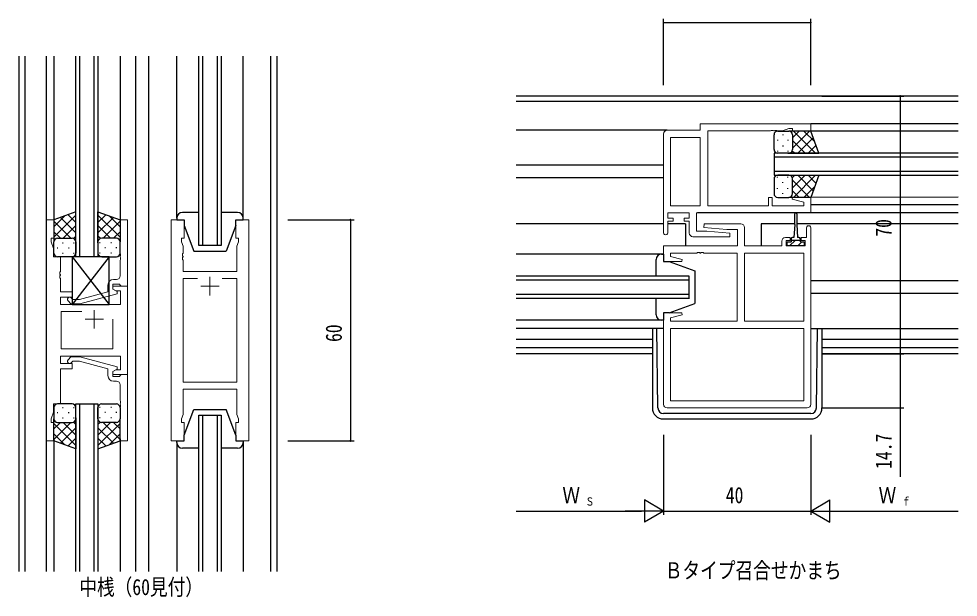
# Model space of a CAD drawing. Units: millimetres, scale not verified. Extents: x -397 to 397, y -282 to 282.
# Drawn here: x -101.6 to 153.4, y -12.7 to 144.5 of the extents above; entities that cross this region are included whole.
import ezdxf
from ezdxf.enums import TextEntityAlignment as Align

# ---------------------------------------------------------------- set-up
doc = ezdxf.new("R2010")
doc.units = ezdxf.units.MM
doc.header["$LTSCALE"] = 2
for name, color, linetype in [('0-1_USER1', 3, 'Continuous'), ('0-3_YKK_12', 2, 'Continuous'), ('0-4_YKK_13', 4, 'Continuous'), ('0-6_YKK_D', 6, 'Continuous')]:
    doc.layers.add(name, color=color, linetype=linetype)
doc.layers.add('0-2_YKK_11', color=7, linetype='Continuous', lineweight=18)
doc.styles.add('ＭＳ ゴシック', font='')
doc.styles.get('ＭＳ ゴシック').set_extended_font_data('MS Gothic')

msp = doc.modelspace()

# ---------------------------------------------------------------- linework, layer by layer
at = {"layer": '0-2_YKK_11'}
for p, q in [((73.352, 86.357), (73.352, 113.157)), ((83.352, 93.687), (83.352, 112.227)), ((113.352, 87.657), (113.352, 39.757)), ((95.352, 62.287), (95.352, 80.827)), ((-75.148, 73.634), (-75.948, 73.634)), ((-53.099, 73.904), (-57.048, 73.904)), ((-84.497, 64.904), (-90.147, 64.904)), ((75.282, 60.357), (111.422, 60.357)), ((-75.147, 46.034), (-75.947, 46.034)), ((112.352, 38.757), (74.352, 38.757))]:
    msp.add_line(p, q, dxfattribs=at)
at = {"layer": '0-2_YKK_11', "color": 2}
for p, q in [((-49.748, 74.334), (-49.748, 69.334)), ((-52.248, 71.834), (-47.248, 71.834)), ((-81.147, 65.334), (-81.147, 60.334)), ((-83.647, 62.834), (-78.647, 62.834))]:
    msp.add_line(p, q, dxfattribs=at)
at = {"layer": '0-2_YKK_11'}
for points in [[(74.352, 114.157), (83.352, 114.157), (83.352, 115.957), (113.352, 115.957), (113.352, 113.957), (108.352, 113.957), (108.352, 114.657), (107.352, 114.657), (105.621, 114.027), (104.31, 114.027), (104.127, 114.147), (103.577, 114.147), (103.393, 114.027), (103.31, 114.027), (103.127, 114.147), (102.577, 114.147), (102.393, 114.027), (85.352, 114.027), (85.352, 93.687), (101.852, 93.687), (101.852, 95.957), (102.852, 95.957), (102.852, 93.687), (111.422, 93.687), (111.422, 94.605), (108.322, 95.435), (108.391, 95.957), (113.352, 95.957), (113.352, 91.757)], [(-94.147, 29.834), (-94.147, 89.834), (-92.147, 89.834), (-92.147, 84.834), (-92.847, 84.834), (-92.847, 83.834), (-92.217, 82.103), (-92.217, 79.834), (-90.347, 79.834), (-90.347, 75.792), (-90.467, 75.609), (-90.467, 75.059), (-90.347, 74.876), (-90.347, 74.792), (-90.467, 74.609), (-90.467, 74.059), (-90.347, 73.876), (-90.347, 70.334), (-87.147, 70.334), (-87.147, 68.834), (-90.347, 68.834), (-90.347, 66.834), (-74.077, 66.834), (-74.077, 70.534), (-75.281, 70.534), (-76.147, 71.034), (-76.147, 71.834), (-72.147, 71.834), (-72.147, 47.834), (-76.147, 47.834), (-76.147, 48.634), (-75.281, 49.134), (-74.077, 49.134), (-74.077, 52.834), (-90.347, 52.834), (-90.347, 50.834), (-87.147, 50.834), (-87.147, 49.334), (-90.347, 49.334), (-90.347, 39.834)], [(-72.148, 71.834), (-72.148, 89.834), (-74.148, 89.834), (-74.148, 80.792), (-74.028, 80.609), (-74.028, 80.059), (-74.148, 79.876), (-74.148, 79.792), (-74.028, 79.609), (-74.028, 79.059), (-74.148, 78.876), (-74.148, 74.634)], [(80.352, 86.257), (80.352, 89.457), (78.952, 89.457), (78.952, 90.257), (80.352, 90.257), (80.352, 91.757), (74.552, 91.757), (74.552, 90.257), (75.952, 90.257), (75.952, 89.457), (74.552, 89.457), (74.552, 86.357)], [(113.352, 91.757), (82.282, 91.757), (82.282, 86.757), (85.158, 86.757), (91.372, 86.214), (91.33, 85.257), (81.352, 85.257)], [(73.352, 39.757), (73.352, 64.557), (78.312, 64.557), (78.381, 64.035), (75.282, 63.205), (75.282, 62.287), (93.352, 62.287), (93.352, 80.827), (84.31, 80.827), (84.127, 80.947), (83.577, 80.947), (83.393, 80.827), (83.31, 80.827), (83.127, 80.947), (82.577, 80.947), (82.393, 80.827), (75.282, 80.827), (75.282, 79.91), (78.381, 79.08), (78.312, 78.557), (73.352, 78.557), (73.352, 82.757), (93.422, 82.757), (93.422, 87.257), (90.545, 87.257), (84.332, 87.801), (84.373, 88.757), (94.352, 88.757)], [(95.352, 87.757), (95.352, 82.757), (105.452, 82.757), (105.452, 84.057)], [(106.452, 85.057), (107.752, 85.057), (107.752, 84.257), (106.652, 84.257), (106.652, 82.757), (111.852, 82.757), (111.852, 84.257), (110.752, 84.257), (110.752, 85.057), (112.152, 85.057), (112.152, 87.657)], [(-88.273, 67.81), (-87.497, 67.034), (-85.052, 67.034), (-74.948, 69.741), (-74.948, 70.341), (-76.148, 71.034), (-76.148, 72.334), (-74.348, 72.334), (-74.148, 72.134), (-73.848, 71.834), (-72.148, 71.834)], [(-77.448, 72.134), (-77.448, 70.313), (-85.21, 68.234), (-87, 68.234), (-87.424, 68.658)], [(-53.099, 73.904), (-57.048, 73.904), (-57.048, 45.764), (-42.448, 45.764), (-42.448, 73.904), (-46.398, 73.904)], [(-84.497, 64.904), (-90.147, 64.904), (-90.147, 54.764), (-76.147, 54.764), (-76.147, 62.834)], [(-88.271, 51.858), (-87.495, 52.634), (-85.05, 52.634), (-74.947, 49.927), (-74.947, 49.327), (-76.147, 48.634), (-76.147, 47.334), (-74.347, 47.334), (-74.147, 47.534), (-73.847, 47.834), (-72.147, 47.834)], [(-77.447, 47.534), (-77.447, 49.354), (-85.208, 51.434), (-86.998, 51.434), (-87.422, 51.01)], [(-72.147, 47.834), (-72.147, 29.834), (-74.147, 29.834), (-74.147, 38.876), (-74.027, 39.059), (-74.027, 39.609), (-74.147, 39.792), (-74.147, 39.876), (-74.027, 40.059), (-74.027, 40.609), (-74.147, 40.792), (-74.147, 45.034)], [(-90.347, 39.834), (-92.217, 39.834), (-92.217, 37.565), (-92.847, 35.834), (-92.847, 34.834), (-92.147, 34.834), (-92.147, 29.834), (-94.147, 29.834)]]:
    msp.add_lwpolyline(points, dxfattribs=at)
for points in [[(83.352, 93.687), (83.352, 112.227), (75.282, 112.227), (75.282, 93.687)], [(-60.248, 89.834), (-60.248, 29.834), (-56.748, 29.834), (-56.748, 34.834), (-57.448, 34.834), (-57.448, 35.834), (-57.048, 36.933), (-57.048, 43.834), (-42.448, 43.834), (-42.448, 36.933), (-42.048, 35.834), (-42.048, 34.834), (-42.748, 34.834), (-42.748, 29.834), (-39.248, 29.834), (-39.248, 89.834), (-42.748, 89.834), (-42.748, 84.834), (-42.048, 84.834), (-42.048, 83.834), (-42.448, 82.735), (-42.448, 75.834), (-57.048, 75.834), (-57.048, 78.876), (-57.168, 79.059), (-57.168, 79.609), (-57.048, 79.792), (-57.048, 79.876), (-57.168, 80.059), (-57.168, 80.609), (-57.048, 80.792), (-57.048, 82.735), (-57.448, 83.834), (-57.448, 84.834), (-56.748, 84.834), (-56.748, 89.834)], [(95.352, 62.287), (95.352, 80.827), (111.422, 80.827), (111.422, 62.287)], [(75.282, 60.357), (111.422, 60.357), (111.422, 40.687), (75.282, 40.687)]]:
    msp.add_lwpolyline(points, close=True, dxfattribs=at)
for centre, radius, start, end in [((74.352, 113.157), 1, 90.00001, 179.99999), ((94.352, 87.757), 1, 0.00001, 89.99999), ((112.752, 87.657), 0.6, 359.99999, 180.00001), ((73.952, 86.357), 0.6, 179.99999, 0.00001), ((81.352, 86.257), 1, 180.00001, 269.99999), ((106.452, 84.057), 1, 90.00001, 179.99999), ((-75.148, 74.634), 1, 270.00001, 359.99999), ((-75.948, 72.134), 1.5, 90.00001, 179.99999), ((-87.848, 68.234), 0.6, 44.99999, 225.00001), ((-87.847, 51.434), 0.6, 134.99999, 315.00001), ((-75.947, 47.534), 1.5, 180.00001, 269.99999), ((-75.147, 45.034), 1, 0.00001, 89.99999), ((74.352, 39.757), 1, 180.00001, 269.99999), ((112.352, 39.757), 1, 270.00001, 359.99999)]:
    msp.add_arc(centre, radius, start, end, dxfattribs=at)
at = {"layer": '0-3_YKK_12'}
for p, q in [((-101.648, 134.308), (-101.648, -5.692)), ((-100.018, 134.308), (-100.018, -5.692)), ((-94.147, -5.692), (-94.147, 134.308)), ((-92.155, 134.308), (-92.147, 89.334)), ((-86.147, 79.834), (-86.147, 134.308)), ((-85.147, 134.308), (-85.147, 79.834)), ((-81.147, 79.834), (-81.147, 134.308)), ((-80.147, 134.308), (-80.147, 79.834)), ((-74.158, 134.308), (-74.148, 89.334)), ((-69.948, 134.308), (-69.948, -5.692)), ((-66.448, 134.308), (-66.448, -5.692)), ((-58.748, 90.334), (-58.748, 134.308)), ((-52.748, 82.834), (-52.748, 134.308)), ((-51.748, 134.308), (-51.748, 82.834)), ((-47.748, 82.834), (-47.748, 134.308)), ((-46.748, 134.308), (-46.748, 82.834)), ((-40.748, 90.334), (-40.748, 134.308)), ((-33.278, 134.308), (-33.278, -5.692)), ((-31.648, 134.308), (-31.648, -5.692)), ((153.352, 123.457), (33.352, 123.457)), ((33.352, 122.057), (153.352, 122.057)), ((153.352, 115.957), (113.352, 115.957)), ((74.352, 114.157), (33.352, 114.157)), ((153.352, 113.957), (113.352, 113.957)), ((103.352, 107.957), (103.352, 101.957)), ((153.352, 107.957), (103.352, 107.957)), ((73.352, 104.657), (33.352, 104.657)), ((103.352, 106.957), (153.352, 106.957)), ((153.352, 102.957), (103.352, 102.957)), ((73.352, 101.257), (33.352, 101.257)), ((103.352, 101.957), (153.352, 101.957)), ((153.352, 95.958), (112.975, 95.957)), ((153.352, 93.958), (113.352, 93.958)), ((153.352, 91.757), (82.572, 91.757)), ((73.352, 88.757), (33.352, 88.757)), ((79.352, 88.757), (74.552, 88.757)), ((79.352, 88.757), (79.352, 82.865)), ((99.852, 88.757), (99.852, 82.865)), ((109.002, 88.757), (99.852, 88.757)), ((153.352, 88.757), (109.487, 88.757)), ((-46.748, 82.834), (-52.748, 82.834)), ((73.352, 80.557), (33.352, 80.557)), ((80.352, 74.557), (33.352, 74.557)), ((80.352, 68.557), (80.352, 74.557)), ((33.352, 73.557), (80.352, 73.557)), ((153.352, 73.257), (113.352, 73.257)), ((80.352, 69.557), (33.352, 69.557)), ((153.352, 69.857), (113.352, 69.857)), ((33.352, 68.557), (80.422, 68.557)), ((73.352, 62.557), (33.352, 62.557)), ((73.352, 60.357), (33.352, 60.357)), ((113.352, 60.357), (153.352, 60.357)), ((70.352, 57.357), (33.352, 57.357)), ((153.352, 57.357), (116.352, 57.357)), ((70.352, 55.087), (33.352, 55.087)), ((153.352, 55.087), (116.352, 55.087)), ((70.352, 53.457), (33.352, 53.457)), ((153.352, 53.457), (116.352, 53.457)), ((-86.153, 39.834), (-80.153, 39.834)), ((-86.153, -5.692), (-86.153, 39.834)), ((-85.153, 39.834), (-85.153, -5.692)), ((-81.153, -5.692), (-81.153, 39.834)), ((-80.153, 39.834), (-80.153, -5.692)), ((-52.748, 36.834), (-46.748, 36.834)), ((-52.748, -5.692), (-52.748, 36.834)), ((-51.748, 36.834), (-51.748, -5.692)), ((-47.748, -5.692), (-47.748, 36.834)), ((-46.748, 36.834), (-46.748, -5.692)), ((-92.151, 30.334), (-92.145, -5.692)), ((-74.153, 30.334), (-74.146, -5.692)), ((-58.748, 29.334), (-58.748, -5.692)), ((-40.748, 29.334), (-40.748, -5.692))]:
    msp.add_line(p, q, dxfattribs=at)
at = {"layer": '0-4_YKK_13'}
for p, q in [((103.355, 108.956), (103.355, 112.956)), ((104.355, 113.956), (107.355, 113.956)), ((105.719, 113.036), (105.719, 112.836)), ((113.355, 113.956), (107.355, 113.956)), ((108.355, 112.164), (110.147, 113.956)), ((108.355, 109.335), (112.975, 113.956)), ((108.355, 112.956), (108.355, 109.356)), ((108.355, 112.556), (108.355, 108.956)), ((108.623, 113.956), (114.623, 107.956)), ((111.452, 113.956), (114.413, 110.995)), ((115.498, 107.956), (113.355, 113.956)), ((104.304, 111.621), (104.304, 111.421)), ((105.719, 110.006), (105.719, 109.806)), ((107.134, 111.621), (107.134, 111.421)), ((108.355, 111.395), (111.795, 107.956)), ((109.804, 107.956), (114, 112.151)), ((112.632, 107.956), (114.744, 110.067)), ((104.304, 108.591), (104.304, 108.391)), ((107.355, 107.956), (104.355, 107.956)), ((107.134, 108.591), (107.134, 108.391)), ((107.134, 107.956), (115.498, 107.956)), ((108.299, 108.624), (108.967, 107.956)), ((103.355, 100.957), (103.355, 96.957)), ((104.304, 101.322), (104.304, 101.522)), ((107.355, 101.957), (104.355, 101.957)), ((105.719, 99.907), (105.719, 100.107)), ((107.134, 101.957), (115.498, 101.957)), ((107.134, 101.322), (107.134, 101.522)), ((108.299, 101.289), (108.967, 101.957)), ((108.355, 98.518), (111.795, 101.957)), ((108.355, 97.357), (108.355, 100.957)), ((108.355, 100.578), (112.975, 95.957)), ((108.355, 96.957), (108.355, 100.557)), ((108.623, 95.957), (114.623, 101.957)), ((109.804, 101.957), (114, 97.762)), ((112.632, 101.957), (114.744, 99.846)), ((115.498, 101.957), (113.355, 95.957)), ((104.304, 98.292), (104.304, 98.492)), ((105.719, 96.877), (105.719, 97.077)), ((107.134, 98.292), (107.134, 98.492)), ((108.355, 97.749), (110.147, 95.957)), ((111.452, 95.957), (114.413, 98.918)), ((104.355, 95.957), (107.355, 95.957)), ((113.355, 95.957), (107.355, 95.957)), ((-86.148, 91.977), (-92.148, 89.834)), ((-86.148, 83.612), (-86.148, 91.977)), ((-80.15, 91.977), (-74.15, 89.834)), ((-80.15, 83.612), (-80.15, 91.977)), ((-52.748, 91.834), (-57.248, 91.834)), ((-42.248, 91.834), (-46.748, 91.834)), ((-92.148, 85.102), (-86.148, 91.102)), ((-92.148, 87.931), (-89.188, 90.891)), ((-92.148, 89.834), (-92.148, 83.834)), ((-87.528, 84.834), (-92.148, 89.454)), ((-86.148, 86.282), (-90.344, 90.478)), ((-86.148, 89.111), (-88.26, 91.223)), ((-80.15, 89.111), (-78.039, 91.223)), ((-74.15, 85.102), (-80.15, 91.102)), ((-80.15, 86.282), (-75.955, 90.478)), ((-78.771, 84.834), (-74.15, 89.454)), ((-74.15, 87.931), (-77.111, 90.891)), ((-74.15, 89.834), (-74.15, 83.834)), ((-42.748, 88.334), (-42.748, 89.834)), ((109.002, 88.557), (109.002, 91.507)), ((109.502, 91.507), (109.502, 88.557)), ((-89.588, 84.834), (-86.148, 88.274)), ((-76.71, 84.834), (-80.15, 88.274)), ((-56.748, 88.334), (-54.148, 81.334)), ((-42.748, 88.334), (-45.348, 81.334)), ((109.002, 88.557), (108.752, 85.057)), ((109.502, 88.557), (109.752, 85.057)), ((-90.357, 84.834), (-92.148, 86.626)), ((-91.148, 84.834), (-87.548, 84.834)), ((-90.748, 84.834), (-87.148, 84.834)), ((-86.817, 84.777), (-86.148, 85.445)), ((-79.482, 84.777), (-80.15, 85.445)), ((-75.55, 84.834), (-79.15, 84.834)), ((-75.15, 84.834), (-78.75, 84.834)), ((-75.942, 84.834), (-74.15, 86.626)), ((109.197, 84.357), (107.597, 82.757)), ((108.002, 84.657), (108.002, 83.857)), ((108.002, 84.357), (110.502, 84.357)), ((108.752, 85.057), (108.402, 85.057)), ((110.102, 85.057), (109.752, 85.057)), ((110.502, 83.857), (110.502, 84.657)), ((-92.148, 80.834), (-92.148, 83.834)), ((-91.228, 82.197), (-91.028, 82.197)), ((-89.813, 83.612), (-89.613, 83.612)), ((-88.198, 82.197), (-87.998, 82.197)), ((-86.783, 83.612), (-86.583, 83.612)), ((-86.148, 83.834), (-86.148, 80.834)), ((-80.15, 83.834), (-80.15, 80.834)), ((-79.515, 83.612), (-79.715, 83.612)), ((-78.1, 82.197), (-78.3, 82.197)), ((-76.485, 83.612), (-76.685, 83.612)), ((-75.07, 82.197), (-75.27, 82.197)), ((-74.15, 80.834), (-74.15, 83.834)), ((106.952, 83.857), (108.002, 83.857)), ((106.952, 82.757), (106.952, 83.857)), ((111.552, 82.757), (106.952, 82.757)), ((110.942, 83.857), (109.842, 82.757)), ((110.502, 83.857), (111.552, 83.857)), ((111.552, 83.857), (111.552, 82.757)), ((-87.148, 79.834), (-91.148, 79.834)), ((-89.813, 80.782), (-89.613, 80.782)), ((-87.148, 79.834), (-87.148, 66.834)), ((-77.148, 79.834), (-87.148, 79.834)), ((-87.148, 79.834), (-77.148, 66.834)), ((-77.148, 79.834), (-87.148, 66.834)), ((-86.783, 80.782), (-86.583, 80.782)), ((-79.515, 80.782), (-79.715, 80.782)), ((-79.15, 79.834), (-75.15, 79.834)), ((-77.148, 66.834), (-77.148, 79.834)), ((-76.485, 80.782), (-76.685, 80.782)), ((-54.148, 81.334), (-45.348, 81.334)), ((71.352, 74.557), (71.352, 79.057)), ((72.852, 80.557), (73.352, 80.557)), ((73.352, 80.557), (73.352, 78.557)), ((73.352, 78.557), (74.852, 78.557)), ((74.852, 78.557), (81.852, 75.957)), ((81.852, 75.957), (81.852, 67.157)), ((-87.148, 66.834), (-77.148, 66.834)), ((71.352, 64.057), (71.352, 68.557)), ((74.852, 64.557), (81.852, 67.157)), ((73.352, 64.557), (73.352, 62.557)), ((74.852, 64.557), (73.352, 64.557)), ((73.352, 62.557), (72.852, 62.557)), ((70.352, 60.357), (70.352, 38.757)), ((71.834, 38.739), (71.574, 60.357)), ((113.352, 60.357), (113.652, 60.357)), ((114.869, 38.739), (115.129, 60.357)), ((116.352, 60.357), (116.352, 38.757)), ((-92.153, 38.834), (-92.153, 35.834)), ((-87.153, 39.834), (-91.153, 39.834)), ((-89.818, 38.885), (-89.618, 38.885)), ((-86.788, 38.885), (-86.588, 38.885)), ((-86.153, 35.834), (-86.153, 38.834)), ((-80.155, 35.834), (-80.155, 38.834)), ((-79.52, 38.885), (-79.72, 38.885)), ((-79.155, 39.834), (-75.155, 39.834)), ((-76.49, 38.885), (-76.69, 38.885)), ((-74.155, 38.834), (-74.155, 35.834)), ((-56.748, 31.334), (-54.148, 38.334)), ((-54.148, 38.334), (-45.348, 38.334)), ((-42.748, 31.334), (-45.348, 38.334)), ((-92.153, 29.834), (-92.153, 35.834)), ((-91.233, 37.47), (-91.033, 37.47)), ((-89.818, 36.055), (-89.618, 36.055)), ((-88.203, 37.47), (-88.003, 37.47)), ((-86.788, 36.055), (-86.588, 36.055)), ((-86.153, 36.055), (-86.153, 27.691)), ((-80.155, 36.055), (-80.155, 27.691)), ((-79.52, 36.055), (-79.72, 36.055)), ((-78.105, 37.47), (-78.305, 37.47)), ((-76.49, 36.055), (-76.69, 36.055)), ((-75.075, 37.47), (-75.275, 37.47)), ((-74.155, 29.834), (-74.155, 35.834)), ((113.37, 37.257), (73.334, 37.257)), ((73.352, 35.757), (113.352, 35.757)), ((-90.362, 34.834), (-92.153, 33.042)), ((-87.533, 34.834), (-92.153, 30.214)), ((-92.153, 34.566), (-86.153, 28.566)), ((-91.153, 34.834), (-87.553, 34.834)), ((-90.753, 34.834), (-87.153, 34.834)), ((-86.153, 33.385), (-90.349, 29.189)), ((-89.593, 34.834), (-86.153, 31.394)), ((-86.821, 34.891), (-86.153, 34.222)), ((-79.487, 34.891), (-80.155, 34.222)), ((-76.715, 34.834), (-80.155, 31.394)), ((-74.155, 34.566), (-80.155, 28.566)), ((-80.155, 33.385), (-75.959, 29.189)), ((-75.555, 34.834), (-79.155, 34.834)), ((-78.776, 34.834), (-74.155, 30.214)), ((-75.155, 34.834), (-78.755, 34.834)), ((-75.947, 34.834), (-74.155, 33.042)), ((-92.153, 31.737), (-89.193, 28.776)), ((-74.155, 31.737), (-77.116, 28.776)), ((-42.748, 31.334), (-42.748, 29.834)), ((-86.153, 27.691), (-92.153, 29.834)), ((-86.153, 30.557), (-88.265, 28.445)), ((-80.155, 30.557), (-78.043, 28.445)), ((-80.155, 27.691), (-74.155, 29.834)), ((-52.748, 27.834), (-57.248, 27.834)), ((-42.248, 27.834), (-46.748, 27.834))]:
    msp.add_line(p, q, dxfattribs=at)
for points in [[(-58.748, 90.334), (-58.748, 89.834), (-56.748, 89.834), (-56.748, 88.334)], [(-42.748, 89.834), (-40.748, 89.834), (-40.748, 90.334)], [(-58.748, 29.334), (-58.748, 29.834), (-56.748, 29.834), (-56.748, 31.334)], [(-42.748, 29.834), (-40.748, 29.834), (-40.748, 29.334)]]:
    msp.add_lwpolyline(points, dxfattribs=at)
for centre, radius, start, end in [((104.355, 112.956), 1, 90, 180), ((107.355, 112.956), 1, 0, 90), ((107.355, 112.956), 1, 0, 90), ((104.355, 108.956), 1, 180, 270), ((107.355, 108.956), 1, 270, 0), ((107.355, 108.956), 1, 270, 0), ((104.355, 100.957), 1, 90, 180), ((107.355, 100.957), 1, 0, 90), ((107.355, 100.957), 1, 0, 90), ((104.355, 96.957), 1, 180, 270), ((107.355, 96.957), 1, 270, 0), ((107.355, 96.957), 1, 270, 0), ((-57.248, 90.334), 1.5, 90, 180), ((-42.248, 90.334), 1.5, 0, 90), ((109.252, 91.507), 0.25, 0, 180), ((-91.148, 83.834), 1, 90, 180), ((-91.148, 83.834), 1, 90, 180), ((-87.148, 83.834), 1, 360, 90), ((-87.148, 83.834), 1, 360, 90), ((-79.15, 83.834), 1, 90, 180), ((-79.15, 83.834), 1, 90, 180), ((-75.15, 83.834), 1, 360, 90), ((-75.15, 83.834), 1, 360, 90), ((108.402, 84.657), 0.4, 90, 180), ((110.102, 84.657), 0.4, 0, 90), ((-91.148, 80.834), 1, 180, 270), ((-87.148, 80.834), 1, 270, 360), ((-79.15, 80.834), 1, 180, 270), ((-75.15, 80.834), 1, 270, 360), ((72.852, 79.057), 1.5, 90, 180), ((72.852, 64.057), 1.5, 180, 270), ((-91.153, 38.834), 1, 90, 180), ((-87.153, 38.834), 1, 0, 90), ((-79.155, 38.834), 1, 90, 180), ((-75.155, 38.834), 1, 0, 90), ((73.352, 38.757), 3, 180, 270), ((73.334, 38.757), 1.5, 180.68752, 270), ((113.352, 38.757), 3, 270, 0), ((113.37, 38.757), 1.5, 270, 359.31248), ((-91.153, 35.834), 1, 180, 270), ((-91.153, 35.834), 1, 180, 270), ((-87.153, 35.834), 1, 270, 0), ((-87.153, 35.834), 1, 270, 0), ((-79.155, 35.834), 1, 180, 270), ((-79.155, 35.834), 1, 180, 270), ((-75.155, 35.834), 1, 270, 0), ((-75.155, 35.834), 1, 270, 0), ((-57.248, 29.334), 1.5, 180, 270), ((-42.248, 29.334), 1.5, 270, 0)]:
    msp.add_arc(centre, radius, start, end, dxfattribs=at)
at = {"layer": '0-6_YKK_D'}
for p, q in [((73.352, 126.457), (73.352, 144.457)), ((73.352, 143.457), (113.352, 143.457)), ((113.352, 126.457), (113.352, 144.457)), ((116.352, 123.457), (138.587, 123.457)), ((137.587, 123.457), (137.587, 53.457)), ((-28.648, 89.834), (-10.648, 89.834)), ((-11.648, 89.834), (-11.648, 29.834)), ((116.352, 53.457), (138.587, 53.457)), ((116.352, 53.457), (138.587, 53.457)), ((137.587, 53.457), (137.587, 38.757)), ((116.352, 38.757), (138.587, 38.757)), ((137.587, 38.757), (137.587, 20.017)), ((73.352, 31.457), (73.352, 9.757)), ((73.352, 31.457), (73.352, 9.757)), ((113.352, 31.457), (113.352, 9.757)), ((113.352, 31.457), (113.352, 9.757)), ((-28.648, 29.834), (-10.648, 29.834)), ((68.155, 13.757), (68.155, 7.757)), ((73.352, 10.757), (68.155, 13.757)), ((113.352, 10.757), (118.548, 13.757)), ((118.548, 7.757), (118.548, 13.757)), ((33.352, 10.757), (67.352, 10.757)), ((73.352, 10.757), (62.959, 10.757)), ((73.352, 10.757), (68.155, 7.757)), ((73.352, 10.757), (113.352, 10.757)), ((113.352, 10.757), (123.744, 10.757)), ((113.352, 10.757), (118.548, 7.757)), ((119.352, 10.757), (153.352, 10.757))]:
    msp.add_line(p, q, dxfattribs=at)
for centre, start, end in [((73.352, 143.457), 0, 180), ((73.352, 143.457), 180, 0), ((113.352, 143.457), 0, 180), ((113.352, 143.457), 180, 0), ((137.587, 123.457), 90, 270), ((137.587, 123.457), 270, 90), ((-11.648, 89.834), 90, 270), ((-11.648, 89.834), 270, 90), ((137.587, 53.457), 90, 270), ((137.587, 53.457), 90, 270), ((137.587, 53.457), 270, 90), ((137.587, 53.457), 270, 90), ((137.587, 38.757), 90, 270), ((137.587, 38.757), 270, 90), ((-11.648, 29.834), 90, 270), ((-11.648, 29.834), 270, 90)]:
    msp.add_arc(centre, 0.106, start, end, dxfattribs=at)

# ---------------------------------------------------------------- texts
at = {"layer": '0-1_USER1', "style": 'ＭＳ ゴシック', "width": 0.8}
for s, p in [('Ｂタイプ召合せかまち', (73.7, -8.878)), ('中桟（60見付）', (-85.23, -13.403))]:
    msp.add_text(s, height=4.399, dxfattribs=at).set_placement(p, align=Align.BOTTOM_LEFT)
at = {"layer": '0-6_YKK_D', "style": 'ＭＳ ゴシック', "width": 0.8}
for s, p in [('70', (136.587, 85.265)), ('60', (-12.648, 56.666)), ('14.7', (136.587, 22.202))]:
    msp.add_text(s, height=4.399, rotation=90, dxfattribs=at).set_placement(p, align=Align.BOTTOM_LEFT)
for s, height, p in [('Ｗ', 4.399, (45.899, 11.557)), ('40', 4.399, (90.257, 11.557)), ('Ｗ', 4.399, (131.734, 11.557)), ('Ｓ', 2.199, (52.136, 11.557)), ('ｆ', 2.199, (137.972, 11.557))]:
    msp.add_text(s, height=height, dxfattribs=at).set_placement(p, align=Align.BOTTOM_LEFT)

doc.saveas('drawing.dxf')
